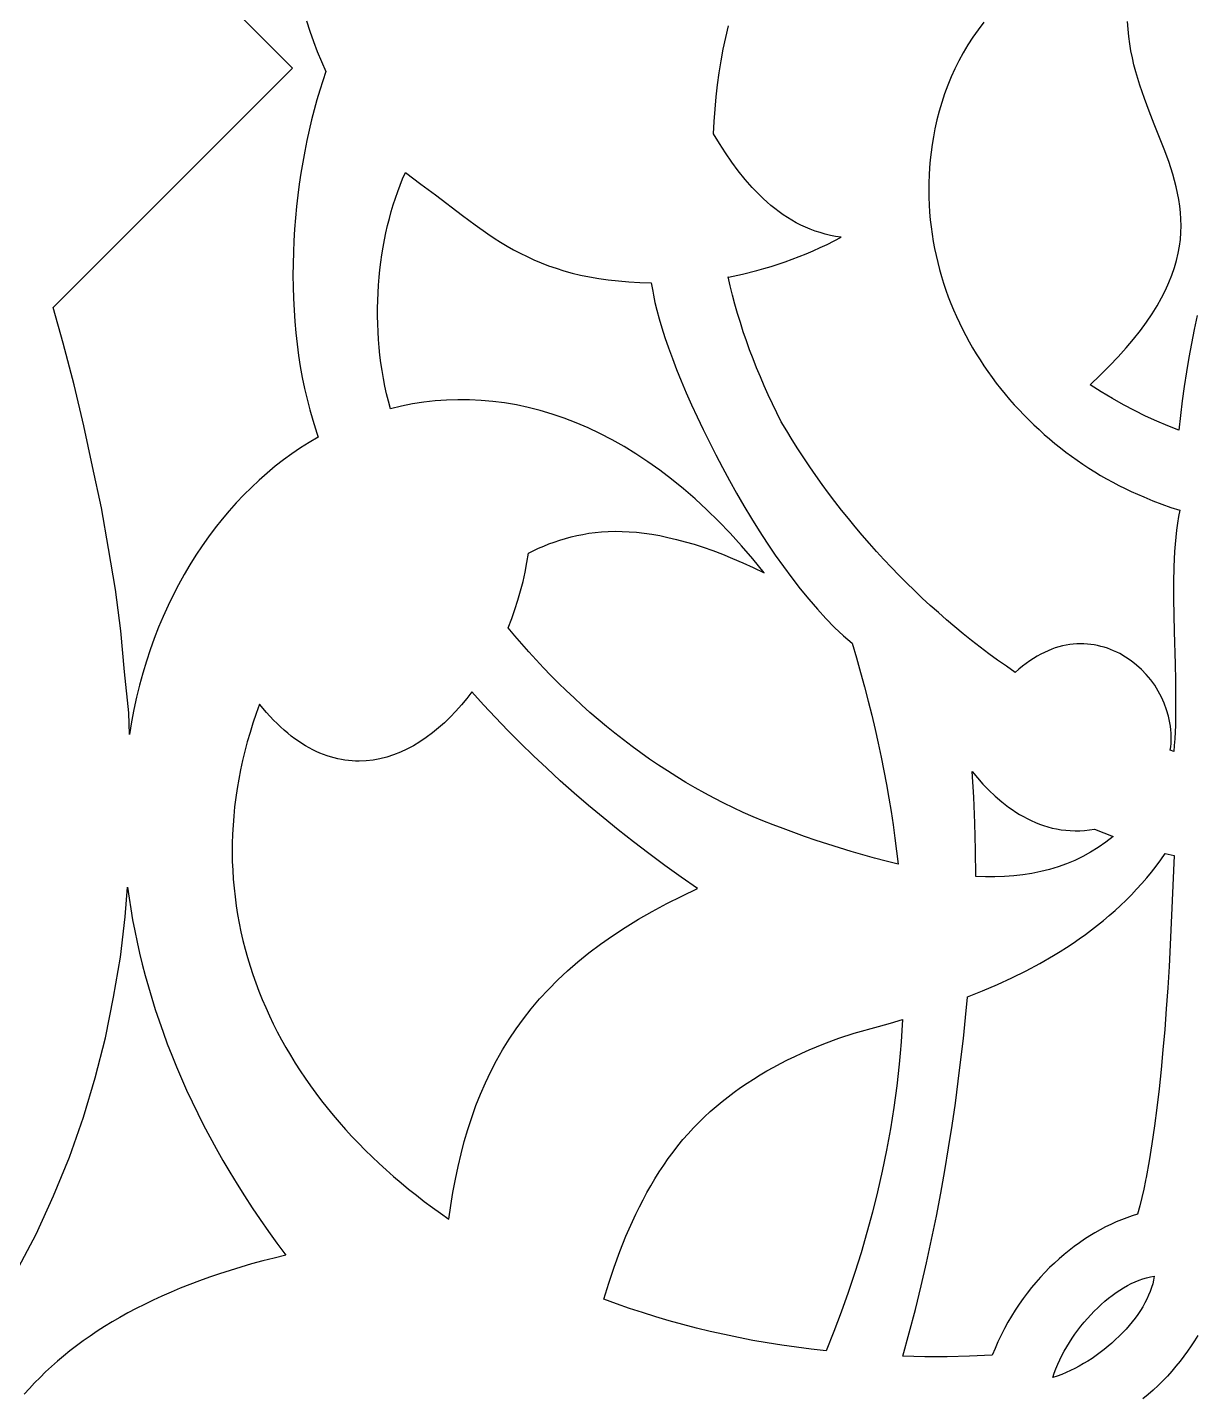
# Model space of a CAD drawing. Extents: x -61 to 56, y 12 to 129.
# Drawn here: x -38.8 to -20.66, y 49.77 to 71.05 of the extents above; entities that cross this region are included whole.
import ezdxf

# ---------------------------------------------------------------- set-up
doc = ezdxf.new("R2010")
doc.units = 0
doc.header["$MEASUREMENT"] = 0
doc.layers.add('LAYER_1', color=18, linetype='CONTINUOUS')

msp = doc.modelspace()

# ---------------------------------------------------------------- linework, layer by layer
at = {"layer": 'LAYER_1'}
for points in [[(-34.466, 71.158), (-34.413, 70.997), (-34.357, 70.837), (-34.296, 70.679), (-34.231, 70.523), (-34.162, 70.369), (-34.211, 70.226), (-34.258, 70.08), (-34.303, 69.929), (-34.345, 69.776), (-34.386, 69.619), (-34.424, 69.459), (-34.459, 69.296), (-34.492, 69.131), (-34.523, 68.963), (-34.551, 68.793), (-34.576, 68.621), (-34.599, 68.447), (-34.618, 68.272), (-34.635, 68.096), (-34.649, 67.919), (-34.66, 67.74), (-34.668, 67.562), (-34.672, 67.382), (-34.674, 67.203), (-34.672, 67.024), (-34.666, 66.845), (-34.658, 66.666), (-34.645, 66.488), (-34.63, 66.311), (-34.61, 66.135), (-34.587, 65.961), (-34.56, 65.788), (-34.529, 65.617), (-34.494, 65.447), (-34.455, 65.281), (-34.412, 65.116), (-34.365, 64.954), (-34.322, 64.821), (-34.302, 64.757), (-34.284, 64.694), (-34.421, 64.612), (-34.557, 64.526), (-34.69, 64.435), (-34.821, 64.34), (-34.95, 64.24), (-35.076, 64.135), (-35.199, 64.026), (-35.32, 63.913), (-35.438, 63.796), (-35.554, 63.674), (-35.666, 63.548), (-35.776, 63.418), (-35.882, 63.284), (-35.985, 63.147), (-36.086, 63.005), (-36.182, 62.859), (-36.276, 62.71), (-36.366, 62.558), (-36.452, 62.401), (-36.535, 62.241), (-36.614, 62.078), (-36.689, 61.911), (-36.761, 61.742), (-36.828, 61.568), (-36.891, 61.392), (-36.951, 61.213), (-37.006, 61.031), (-37.056, 60.845), (-37.102, 60.657), (-37.144, 60.466), (-37.181, 60.273), (-37.214, 60.076), (-37.225, 60.412), (-37.289, 61.052), (-37.346, 61.685), (-37.432, 62.328), (-37.536, 62.963), (-37.649, 63.598), (-37.786, 64.238), (-37.921, 64.867), (-38.074, 65.506), (-38.241, 66.15), (-38.4, 66.706), (-37.421, 67.686), (-34.803, 70.303), (-34.684, 70.422), (-38.401, 74.138)], [(-34.466, 71.158), (-34.413, 70.997), (-34.357, 70.837), (-34.296, 70.679), (-34.231, 70.523), (-34.162, 70.369), (-34.211, 70.226), (-34.258, 70.08), (-34.303, 69.929), (-34.345, 69.776), (-34.386, 69.619), (-34.424, 69.459), (-34.459, 69.296), (-34.492, 69.131), (-34.523, 68.963), (-34.551, 68.793), (-34.576, 68.621), (-34.599, 68.447), (-34.618, 68.272), (-34.635, 68.096), (-34.649, 67.919), (-34.66, 67.74), (-34.668, 67.562), (-34.672, 67.382), (-34.674, 67.203), (-34.672, 67.024), (-34.666, 66.845), (-34.658, 66.666), (-34.645, 66.488), (-34.63, 66.311), (-34.61, 66.135), (-34.587, 65.961), (-34.56, 65.788), (-34.529, 65.617), (-34.494, 65.447), (-34.455, 65.281), (-34.412, 65.116), (-34.365, 64.954), (-34.322, 64.821), (-34.302, 64.757), (-34.284, 64.694), (-34.421, 64.612), (-34.557, 64.526), (-34.69, 64.435), (-34.821, 64.34), (-34.95, 64.24), (-35.076, 64.135), (-35.199, 64.026), (-35.32, 63.913), (-35.438, 63.796), (-35.554, 63.674), (-35.666, 63.548), (-35.776, 63.418), (-35.882, 63.284), (-35.985, 63.147), (-36.086, 63.005), (-36.182, 62.859), (-36.276, 62.71), (-36.366, 62.558), (-36.452, 62.401), (-36.535, 62.241), (-36.614, 62.078), (-36.689, 61.911), (-36.761, 61.742), (-36.828, 61.568), (-36.891, 61.392), (-36.951, 61.213), (-37.006, 61.031), (-37.056, 60.845), (-37.102, 60.657), (-37.144, 60.466), (-37.181, 60.273), (-37.214, 60.076), (-37.225, 60.412), (-37.289, 61.052), (-37.346, 61.685), (-37.432, 62.328), (-37.536, 62.963), (-37.649, 63.598), (-37.786, 64.238), (-37.921, 64.867), (-38.074, 65.506), (-38.241, 66.15), (-38.4, 66.706), (-37.421, 67.686), (-34.803, 70.303), (-34.684, 70.422), (-38.401, 74.138)], [(-23.947, 71.133), (-24.034, 71.018), (-24.117, 70.901), (-24.194, 70.782), (-24.266, 70.661), (-24.334, 70.537), (-24.397, 70.412), (-24.455, 70.285), (-24.508, 70.155), (-24.557, 70.024), (-24.601, 69.89), (-24.641, 69.755), (-24.676, 69.617), (-24.706, 69.477), (-24.729, 69.357), (-24.748, 69.237), (-24.765, 69.117), (-24.778, 68.998), (-24.788, 68.88), (-24.795, 68.762), (-24.8, 68.645), (-24.801, 68.528), (-24.8, 68.413), (-24.795, 68.297), (-24.788, 68.183), (-24.778, 68.069), (-24.766, 67.956), (-24.75, 67.844), (-24.732, 67.732), (-24.712, 67.622), (-24.689, 67.512), (-24.663, 67.403), (-24.635, 67.295), (-24.605, 67.188), (-24.572, 67.082), (-24.537, 66.977), (-24.499, 66.873), (-24.46, 66.769), (-24.418, 66.667), (-24.373, 66.566), (-24.327, 66.467), (-24.278, 66.368), (-24.228, 66.27), (-24.175, 66.174), (-24.121, 66.078), (-24.064, 65.984), (-24.006, 65.892), (-23.945, 65.8), (-23.883, 65.71), (-23.819, 65.621), (-23.754, 65.533), (-23.686, 65.447), (-23.617, 65.362), (-23.546, 65.279), (-23.474, 65.197), (-23.4, 65.116), (-23.325, 65.037), (-23.248, 64.96), (-23.17, 64.884), (-23.09, 64.809), (-23.009, 64.736), (-22.927, 64.665), (-22.843, 64.596), (-22.758, 64.528), (-22.672, 64.461), (-22.585, 64.397), (-22.497, 64.334), (-22.407, 64.273), (-22.317, 64.213), (-22.225, 64.156), (-22.133, 64.1), (-22.04, 64.046), (-21.945, 63.994), (-21.85, 63.944), (-21.754, 63.896), (-21.658, 63.85), (-21.561, 63.806), (-21.463, 63.764), (-21.323, 63.705), (-21.183, 63.651), (-21.043, 63.602), (-20.904, 63.557), (-20.923, 63.459), (-20.94, 63.357), (-20.954, 63.251), (-20.966, 63.142), (-20.976, 63.031), (-20.984, 62.916), (-20.995, 62.679), (-21, 62.435), (-21, 62.185), (-20.997, 61.931), (-20.991, 61.675), (-20.978, 61.167), (-20.972, 60.918), (-20.968, 60.676), (-20.968, 60.442), (-20.972, 60.219), (-20.982, 60.008), (-20.989, 59.908), (-20.998, 59.812), (-21.051, 59.831), (-21.044, 59.884), (-21.04, 59.938), (-21.037, 59.992), (-21.037, 60.045), (-21.039, 60.098), (-21.043, 60.151), (-21.049, 60.204), (-21.057, 60.257), (-21.078, 60.36), (-21.108, 60.462), (-21.144, 60.561), (-21.188, 60.658), (-21.238, 60.751), (-21.294, 60.841), (-21.356, 60.927), (-21.424, 61.008), (-21.497, 61.084), (-21.575, 61.155), (-21.658, 61.22), (-21.745, 61.279), (-21.836, 61.332), (-21.883, 61.355), (-21.931, 61.377), (-21.979, 61.397), (-22.029, 61.415), (-22.079, 61.431), (-22.13, 61.445), (-22.181, 61.457), (-22.233, 61.467), (-22.286, 61.475), (-22.339, 61.48), (-22.393, 61.483), (-22.447, 61.484), (-22.502, 61.483), (-22.557, 61.479), (-22.613, 61.472), (-22.668, 61.463), (-22.724, 61.451), (-22.781, 61.437), (-22.837, 61.42), (-22.893, 61.4), (-22.95, 61.378), (-23.007, 61.352), (-23.064, 61.324), (-23.12, 61.293), (-23.177, 61.259), (-23.234, 61.221), (-23.29, 61.181), (-23.346, 61.137), (-23.402, 61.09), (-23.458, 61.04), (-23.596, 61.135), (-23.733, 61.232), (-23.869, 61.331), (-24.003, 61.432), (-24.136, 61.536), (-24.267, 61.641), (-24.397, 61.748), (-24.526, 61.857), (-24.653, 61.968), (-24.779, 62.081), (-24.903, 62.195), (-25.025, 62.312), (-25.146, 62.429), (-25.265, 62.549), (-25.382, 62.67), (-25.498, 62.793), (-25.612, 62.917), (-25.724, 63.043), (-25.835, 63.17), (-25.943, 63.298), (-26.05, 63.428), (-26.155, 63.559), (-26.258, 63.692), (-26.359, 63.825), (-26.458, 63.96), (-26.555, 64.096), (-26.649, 64.233), (-26.742, 64.371), (-26.833, 64.51), (-26.921, 64.65), (-27.008, 64.791), (-27.092, 64.933), (-27.162, 65.071), (-27.229, 65.209), (-27.294, 65.348), (-27.357, 65.488), (-27.417, 65.627), (-27.475, 65.767), (-27.53, 65.907), (-27.583, 66.048), (-27.634, 66.189), (-27.682, 66.33), (-27.727, 66.471), (-27.771, 66.613), (-27.811, 66.755), (-27.85, 66.897), (-27.885, 67.04), (-27.919, 67.183), (-27.914, 67.178), (-27.692, 67.225), (-27.471, 67.28), (-27.361, 67.311), (-27.251, 67.344), (-27.142, 67.379), (-27.032, 67.416), (-26.923, 67.455), (-26.814, 67.496), (-26.705, 67.54), (-26.597, 67.586), (-26.488, 67.635), (-26.38, 67.686), (-26.272, 67.739), (-26.164, 67.795), (-26.248, 67.809), (-26.33, 67.825), (-26.411, 67.845), (-26.489, 67.868), (-26.567, 67.893), (-26.642, 67.921), (-26.716, 67.952), (-26.788, 67.986), (-26.859, 68.022), (-26.928, 68.061), (-26.995, 68.102), (-27.062, 68.146), (-27.127, 68.192), (-27.19, 68.24), (-27.252, 68.29), (-27.313, 68.342), (-27.373, 68.396), (-27.431, 68.453), (-27.489, 68.511), (-27.545, 68.571), (-27.654, 68.695), (-27.759, 68.827), (-27.86, 68.964), (-27.958, 69.106), (-28.052, 69.252), (-28.144, 69.403), (-28.134, 69.595), (-28.12, 69.786), (-28.102, 69.975), (-28.08, 70.162), (-28.055, 70.349), (-28.025, 70.533), (-27.992, 70.717), (-27.955, 70.899), (-27.914, 71.079)], [(-23.947, 71.133), (-24.034, 71.018), (-24.117, 70.901), (-24.194, 70.782), (-24.266, 70.661), (-24.334, 70.537), (-24.397, 70.412), (-24.455, 70.285), (-24.508, 70.155), (-24.557, 70.024), (-24.601, 69.89), (-24.641, 69.755), (-24.676, 69.617), (-24.706, 69.477), (-24.729, 69.357), (-24.748, 69.237), (-24.765, 69.117), (-24.778, 68.998), (-24.788, 68.88), (-24.795, 68.762), (-24.8, 68.645), (-24.801, 68.528), (-24.8, 68.413), (-24.795, 68.297), (-24.788, 68.183), (-24.778, 68.069), (-24.766, 67.956), (-24.75, 67.844), (-24.732, 67.732), (-24.712, 67.622), (-24.689, 67.512), (-24.663, 67.403), (-24.635, 67.295), (-24.605, 67.188), (-24.572, 67.082), (-24.537, 66.977), (-24.499, 66.873), (-24.46, 66.769), (-24.418, 66.667), (-24.373, 66.566), (-24.327, 66.467), (-24.278, 66.368), (-24.228, 66.27), (-24.175, 66.174), (-24.121, 66.078), (-24.064, 65.984), (-24.006, 65.892), (-23.945, 65.8), (-23.883, 65.71), (-23.819, 65.621), (-23.754, 65.533), (-23.686, 65.447), (-23.617, 65.362), (-23.546, 65.279), (-23.474, 65.197), (-23.4, 65.116), (-23.325, 65.037), (-23.248, 64.96), (-23.17, 64.884), (-23.09, 64.809), (-23.009, 64.736), (-22.927, 64.665), (-22.843, 64.596), (-22.758, 64.528), (-22.672, 64.461), (-22.585, 64.397), (-22.497, 64.334), (-22.407, 64.273), (-22.317, 64.213), (-22.225, 64.156), (-22.133, 64.1), (-22.04, 64.046), (-21.945, 63.994), (-21.85, 63.944), (-21.754, 63.896), (-21.658, 63.85), (-21.561, 63.806), (-21.463, 63.764), (-21.323, 63.705), (-21.183, 63.651), (-21.043, 63.602), (-20.904, 63.557), (-20.923, 63.459), (-20.94, 63.357), (-20.954, 63.251), (-20.966, 63.142), (-20.976, 63.031), (-20.984, 62.916), (-20.995, 62.679), (-21, 62.435), (-21, 62.185), (-20.997, 61.931), (-20.991, 61.675), (-20.978, 61.167), (-20.972, 60.918), (-20.968, 60.676), (-20.968, 60.442), (-20.972, 60.219), (-20.982, 60.008), (-20.989, 59.908), (-20.998, 59.812), (-21.051, 59.831), (-21.044, 59.884), (-21.04, 59.938), (-21.037, 59.992), (-21.037, 60.045), (-21.039, 60.098), (-21.043, 60.151), (-21.049, 60.204), (-21.057, 60.257), (-21.078, 60.36), (-21.108, 60.462), (-21.144, 60.561), (-21.188, 60.658), (-21.238, 60.751), (-21.294, 60.841), (-21.356, 60.927), (-21.424, 61.008), (-21.497, 61.084), (-21.575, 61.155), (-21.658, 61.22), (-21.745, 61.279), (-21.836, 61.332), (-21.883, 61.355), (-21.931, 61.377), (-21.979, 61.397), (-22.029, 61.415), (-22.079, 61.431), (-22.13, 61.445), (-22.181, 61.457), (-22.233, 61.467), (-22.286, 61.475), (-22.339, 61.48), (-22.393, 61.483), (-22.447, 61.484), (-22.502, 61.483), (-22.557, 61.479), (-22.613, 61.472), (-22.668, 61.463), (-22.724, 61.451), (-22.781, 61.437), (-22.837, 61.42), (-22.893, 61.4), (-22.95, 61.378), (-23.007, 61.352), (-23.064, 61.324), (-23.12, 61.293), (-23.177, 61.259), (-23.234, 61.221), (-23.29, 61.181), (-23.346, 61.137), (-23.402, 61.09), (-23.458, 61.04), (-23.596, 61.135), (-23.733, 61.232), (-23.869, 61.331), (-24.003, 61.432), (-24.136, 61.536), (-24.267, 61.641), (-24.397, 61.748), (-24.526, 61.857), (-24.653, 61.968), (-24.779, 62.081), (-24.903, 62.195), (-25.025, 62.312), (-25.146, 62.429), (-25.265, 62.549), (-25.382, 62.67), (-25.498, 62.793), (-25.612, 62.917), (-25.724, 63.043), (-25.835, 63.17), (-25.943, 63.298), (-26.05, 63.428), (-26.155, 63.559), (-26.258, 63.692), (-26.359, 63.825), (-26.458, 63.96), (-26.555, 64.096), (-26.649, 64.233), (-26.742, 64.371), (-26.833, 64.51), (-26.921, 64.65), (-27.008, 64.791), (-27.092, 64.933), (-27.162, 65.071), (-27.229, 65.209), (-27.294, 65.348), (-27.357, 65.488), (-27.417, 65.627), (-27.475, 65.767), (-27.53, 65.907), (-27.583, 66.048), (-27.634, 66.189), (-27.682, 66.33), (-27.727, 66.471), (-27.771, 66.613), (-27.811, 66.755), (-27.85, 66.897), (-27.885, 67.04), (-27.919, 67.183), (-27.914, 67.178), (-27.692, 67.225), (-27.471, 67.28), (-27.361, 67.311), (-27.251, 67.344), (-27.142, 67.379), (-27.032, 67.416), (-26.923, 67.455), (-26.814, 67.496), (-26.705, 67.54), (-26.597, 67.586), (-26.488, 67.635), (-26.38, 67.686), (-26.272, 67.739), (-26.164, 67.795), (-26.248, 67.809), (-26.33, 67.825), (-26.411, 67.845), (-26.489, 67.868), (-26.567, 67.893), (-26.642, 67.921), (-26.716, 67.952), (-26.788, 67.986), (-26.859, 68.022), (-26.928, 68.061), (-26.995, 68.102), (-27.062, 68.146), (-27.127, 68.192), (-27.19, 68.24), (-27.252, 68.29), (-27.313, 68.342), (-27.373, 68.396), (-27.431, 68.453), (-27.489, 68.511), (-27.545, 68.571), (-27.654, 68.695), (-27.759, 68.827), (-27.86, 68.964), (-27.958, 69.106), (-28.052, 69.252), (-28.144, 69.403), (-28.134, 69.595), (-28.12, 69.786), (-28.102, 69.975), (-28.08, 70.162), (-28.055, 70.349), (-28.025, 70.533), (-27.992, 70.717), (-27.955, 70.899), (-27.914, 71.079)], [(-20.633, 66.583), (-20.679, 66.366), (-20.722, 66.148), (-20.762, 65.927), (-20.8, 65.705), (-20.834, 65.481), (-20.865, 65.255), (-20.894, 65.029), (-20.92, 64.801), (-21.091, 64.869), (-21.263, 64.942), (-21.435, 65.02), (-21.607, 65.105), (-21.779, 65.196), (-21.951, 65.293), (-22.123, 65.395), (-22.294, 65.505), (-22.138, 65.653), (-21.994, 65.798), (-21.859, 65.94), (-21.735, 66.079), (-21.621, 66.215), (-21.516, 66.349), (-21.421, 66.479), (-21.334, 66.607), (-21.257, 66.732), (-21.187, 66.855), (-21.126, 66.975), (-21.072, 67.094), (-21.026, 67.21), (-20.987, 67.324), (-20.955, 67.436), (-20.929, 67.547), (-20.909, 67.656), (-20.895, 67.763), (-20.887, 67.869), (-20.884, 67.974), (-20.886, 68.077), (-20.893, 68.179), (-20.904, 68.281), (-20.919, 68.381), (-20.937, 68.481), (-20.96, 68.579), (-20.985, 68.678), (-21.013, 68.776), (-21.043, 68.873), (-21.076, 68.97), (-21.146, 69.164), (-21.3, 69.554), (-21.378, 69.752), (-21.453, 69.952), (-21.524, 70.157), (-21.556, 70.26), (-21.587, 70.365), (-21.615, 70.472), (-21.64, 70.58), (-21.662, 70.689), (-21.681, 70.801), (-21.696, 70.914), (-21.707, 71.029), (-21.714, 71.146)], [(-20.633, 66.583), (-20.679, 66.366), (-20.722, 66.148), (-20.762, 65.927), (-20.8, 65.705), (-20.834, 65.481), (-20.865, 65.255), (-20.894, 65.029), (-20.92, 64.801), (-21.091, 64.869), (-21.263, 64.942), (-21.435, 65.02), (-21.607, 65.105), (-21.779, 65.196), (-21.951, 65.293), (-22.123, 65.395), (-22.294, 65.505), (-22.138, 65.653), (-21.994, 65.798), (-21.859, 65.94), (-21.735, 66.079), (-21.621, 66.215), (-21.516, 66.349), (-21.421, 66.479), (-21.334, 66.607), (-21.257, 66.732), (-21.187, 66.855), (-21.126, 66.975), (-21.072, 67.094), (-21.026, 67.21), (-20.987, 67.324), (-20.955, 67.436), (-20.929, 67.547), (-20.909, 67.656), (-20.895, 67.763), (-20.887, 67.869), (-20.884, 67.974), (-20.886, 68.077), (-20.893, 68.179), (-20.904, 68.281), (-20.919, 68.381), (-20.937, 68.481), (-20.96, 68.579), (-20.985, 68.678), (-21.013, 68.776), (-21.043, 68.873), (-21.076, 68.97), (-21.146, 69.164), (-21.3, 69.554), (-21.378, 69.752), (-21.453, 69.952), (-21.524, 70.157), (-21.556, 70.26), (-21.587, 70.365), (-21.615, 70.472), (-21.64, 70.58), (-21.662, 70.689), (-21.681, 70.801), (-21.696, 70.914), (-21.707, 71.029), (-21.714, 71.146)], [(-38.978, 51.725), (-38.663, 52.318), (-38.395, 52.913), (-38.145, 53.516), (-37.927, 54.136), (-37.748, 54.749), (-37.587, 55.37), (-37.459, 55.997), (-37.354, 56.62), (-37.28, 57.247), (-37.242, 57.705), (-37.219, 57.537), (-37.193, 57.368), (-37.164, 57.198), (-37.131, 57.027), (-37.095, 56.855), (-37.057, 56.683), (-37.015, 56.509), (-36.969, 56.335), (-36.92, 56.16), (-36.868, 55.984), (-36.813, 55.808), (-36.754, 55.631), (-36.692, 55.453), (-36.626, 55.275), (-36.556, 55.096), (-36.483, 54.916), (-36.406, 54.736), (-36.326, 54.556), (-36.241, 54.375), (-36.153, 54.194), (-36.062, 54.012), (-35.966, 53.83), (-35.866, 53.647), (-35.763, 53.464), (-35.655, 53.281), (-35.543, 53.098), (-35.428, 52.914), (-35.308, 52.73), (-35.184, 52.546), (-35.056, 52.362), (-34.923, 52.178), (-34.786, 51.993), (-34.967, 51.949), (-35.144, 51.904), (-35.317, 51.857), (-35.486, 51.808), (-35.651, 51.757), (-35.813, 51.705), (-35.971, 51.651), (-36.126, 51.595), (-36.277, 51.538), (-36.424, 51.48), (-36.568, 51.42), (-36.709, 51.358), (-36.846, 51.295), (-36.98, 51.23), (-37.11, 51.164), (-37.237, 51.097), (-37.361, 51.028), (-37.481, 50.957), (-37.599, 50.885), (-37.713, 50.812), (-37.824, 50.738), (-37.932, 50.662), (-38.036, 50.585), (-38.138, 50.506), (-38.237, 50.427), (-38.332, 50.346), (-38.425, 50.264), (-38.515, 50.18), (-38.602, 50.096), (-38.686, 50.01), (-38.767, 49.924), (-38.846, 49.836)], [(-38.978, 51.725), (-38.663, 52.318), (-38.395, 52.913), (-38.145, 53.516), (-37.927, 54.136), (-37.748, 54.749), (-37.587, 55.37), (-37.459, 55.997), (-37.354, 56.62), (-37.28, 57.247), (-37.242, 57.705), (-37.219, 57.537), (-37.193, 57.368), (-37.164, 57.198), (-37.131, 57.027), (-37.095, 56.855), (-37.057, 56.683), (-37.015, 56.509), (-36.969, 56.335), (-36.92, 56.16), (-36.868, 55.984), (-36.813, 55.808), (-36.754, 55.631), (-36.692, 55.453), (-36.626, 55.275), (-36.556, 55.096), (-36.483, 54.916), (-36.406, 54.736), (-36.326, 54.556), (-36.241, 54.375), (-36.153, 54.194), (-36.062, 54.012), (-35.966, 53.83), (-35.866, 53.647), (-35.763, 53.464), (-35.655, 53.281), (-35.543, 53.098), (-35.428, 52.914), (-35.308, 52.73), (-35.184, 52.546), (-35.056, 52.362), (-34.923, 52.178), (-34.786, 51.993), (-34.967, 51.949), (-35.144, 51.904), (-35.317, 51.857), (-35.486, 51.808), (-35.651, 51.757), (-35.813, 51.705), (-35.971, 51.651), (-36.126, 51.595), (-36.277, 51.538), (-36.424, 51.48), (-36.568, 51.42), (-36.709, 51.358), (-36.846, 51.295), (-36.98, 51.23), (-37.11, 51.164), (-37.237, 51.097), (-37.361, 51.028), (-37.481, 50.957), (-37.599, 50.885), (-37.713, 50.812), (-37.824, 50.738), (-37.932, 50.662), (-38.036, 50.585), (-38.138, 50.506), (-38.237, 50.427), (-38.332, 50.346), (-38.425, 50.264), (-38.515, 50.18), (-38.602, 50.096), (-38.686, 50.01), (-38.767, 49.924), (-38.846, 49.836)], [(-20.626, 50.748), (-20.675, 50.666), (-20.727, 50.585), (-20.782, 50.505), (-20.84, 50.426), (-20.9, 50.347), (-20.963, 50.269), (-21.029, 50.193), (-21.097, 50.117), (-21.168, 50.043), (-21.242, 49.97), (-21.318, 49.899), (-21.397, 49.829), (-21.478, 49.761)], [(-20.626, 50.748), (-20.675, 50.666), (-20.727, 50.585), (-20.782, 50.505), (-20.84, 50.426), (-20.9, 50.347), (-20.963, 50.269), (-21.029, 50.193), (-21.097, 50.117), (-21.168, 50.043), (-21.242, 49.97), (-21.318, 49.899), (-21.397, 49.829), (-21.478, 49.761)]]:
    msp.add_lwpolyline(points, dxfattribs=at)
for points in [[(-26.729, 58.494), (-27.064, 58.615), (-27.22, 58.674), (-27.376, 58.735), (-27.53, 58.8), (-27.683, 58.867), (-27.834, 58.938), (-27.984, 59.011), (-28.133, 59.088), (-28.281, 59.167), (-28.427, 59.249), (-28.572, 59.333), (-28.715, 59.42), (-28.857, 59.51), (-28.997, 59.602), (-29.136, 59.696), (-29.273, 59.793), (-29.409, 59.892), (-29.543, 59.994), (-29.675, 60.097), (-29.806, 60.203), (-29.934, 60.31), (-30.062, 60.42), (-30.187, 60.531), (-30.31, 60.644), (-30.432, 60.759), (-30.552, 60.876), (-30.67, 60.994), (-30.785, 61.114), (-30.899, 61.235), (-31.011, 61.358), (-31.121, 61.482), (-31.229, 61.608), (-31.335, 61.735), (-31.278, 61.876), (-31.227, 62.018), (-31.18, 62.162), (-31.139, 62.307), (-31.102, 62.453), (-31.07, 62.599), (-31.042, 62.746), (-31.018, 62.893), (-30.861, 62.967), (-30.781, 63.002), (-30.7, 63.035), (-30.616, 63.065), (-30.532, 63.094), (-30.445, 63.12), (-30.356, 63.144), (-30.266, 63.166), (-30.173, 63.184), (-30.078, 63.2), (-29.981, 63.213), (-29.881, 63.222), (-29.779, 63.228), (-29.673, 63.231), (-29.565, 63.23), (-29.455, 63.225), (-29.34, 63.216), (-29.223, 63.203), (-29.103, 63.185), (-28.979, 63.164), (-28.851, 63.137), (-28.72, 63.106), (-28.585, 63.07), (-28.447, 63.029), (-28.304, 62.983), (-28.157, 62.931), (-28.006, 62.874), (-27.851, 62.811), (-27.691, 62.743), (-27.526, 62.668), (-27.357, 62.587), (-27.532, 62.802), (-27.709, 63.008), (-27.887, 63.203), (-28.066, 63.389), (-28.247, 63.566), (-28.429, 63.734), (-28.611, 63.892), (-28.795, 64.041), (-28.979, 64.181), (-29.164, 64.312), (-29.349, 64.434), (-29.534, 64.548), (-29.72, 64.652), (-29.907, 64.749), (-30.093, 64.837), (-30.279, 64.916), (-30.465, 64.988), (-30.65, 65.051), (-30.836, 65.106), (-31.021, 65.153), (-31.205, 65.192), (-31.388, 65.224), (-31.571, 65.248), (-31.753, 65.264), (-31.933, 65.273), (-32.113, 65.274), (-32.291, 65.268), (-32.468, 65.255), (-32.643, 65.235), (-32.817, 65.208), (-32.989, 65.174), (-33.159, 65.134), (-33.191, 65.25), (-33.22, 65.367), (-33.246, 65.486), (-33.269, 65.605), (-33.29, 65.725), (-33.308, 65.845), (-33.323, 65.966), (-33.336, 66.087), (-33.346, 66.208), (-33.353, 66.33), (-33.358, 66.451), (-33.36, 66.573), (-33.36, 66.694), (-33.358, 66.814), (-33.353, 66.935), (-33.345, 67.054), (-33.335, 67.174), (-33.323, 67.292), (-33.309, 67.409), (-33.292, 67.525), (-33.274, 67.64), (-33.253, 67.754), (-33.23, 67.867), (-33.204, 67.978), (-33.177, 68.087), (-33.147, 68.195), (-33.116, 68.301), (-33.083, 68.405), (-33.047, 68.507), (-33.01, 68.607), (-32.971, 68.704), (-32.929, 68.799), (-32.688, 68.622), (-32.462, 68.452), (-32.044, 68.134), (-31.844, 67.987), (-31.648, 67.849), (-31.549, 67.784), (-31.45, 67.721), (-31.35, 67.66), (-31.249, 67.602), (-31.146, 67.547), (-31.04, 67.495), (-30.932, 67.445), (-30.821, 67.398), (-30.707, 67.354), (-30.589, 67.314), (-30.467, 67.276), (-30.34, 67.241), (-30.208, 67.21), (-30.07, 67.182), (-29.927, 67.157), (-29.778, 67.136), (-29.622, 67.119), (-29.459, 67.105), (-29.288, 67.094), (-29.11, 67.088), (-29.085, 66.96), (-29.076, 66.897), (-29.054, 66.785), (-29.025, 66.663), (-28.99, 66.531), (-28.948, 66.389), (-28.899, 66.239), (-28.844, 66.081), (-28.783, 65.916), (-28.717, 65.744), (-28.645, 65.566), (-28.567, 65.383), (-28.485, 65.196), (-28.398, 65.006), (-28.306, 64.812), (-28.209, 64.616), (-28.109, 64.418), (-28.005, 64.22), (-27.897, 64.021), (-27.786, 63.823), (-27.671, 63.626), (-27.553, 63.43), (-27.433, 63.238), (-27.31, 63.049), (-27.185, 62.863), (-27.058, 62.683), (-26.929, 62.508), (-26.798, 62.339), (-26.666, 62.177), (-26.532, 62.022), (-26.398, 61.876), (-26.263, 61.738), (-26.128, 61.61), (-26.06, 61.55), (-25.992, 61.492), (-25.925, 61.265), (-25.861, 61.04), (-25.8, 60.817), (-25.742, 60.595), (-25.687, 60.375), (-25.635, 60.156), (-25.586, 59.94), (-25.541, 59.725), (-25.498, 59.512), (-25.458, 59.3), (-25.421, 59.09), (-25.387, 58.881), (-25.356, 58.674), (-25.328, 58.469), (-25.302, 58.265), (-25.279, 58.063), (-25.461, 58.109), (-25.643, 58.158), (-25.825, 58.208), (-26.006, 58.261), (-26.188, 58.316), (-26.369, 58.373), (-26.549, 58.433)], [(-26.729, 58.494), (-27.064, 58.615), (-27.22, 58.674), (-27.376, 58.735), (-27.53, 58.8), (-27.683, 58.867), (-27.834, 58.938), (-27.984, 59.011), (-28.133, 59.088), (-28.281, 59.167), (-28.427, 59.249), (-28.572, 59.333), (-28.715, 59.42), (-28.857, 59.51), (-28.997, 59.602), (-29.136, 59.696), (-29.273, 59.793), (-29.409, 59.892), (-29.543, 59.994), (-29.675, 60.097), (-29.806, 60.203), (-29.934, 60.31), (-30.062, 60.42), (-30.187, 60.531), (-30.31, 60.644), (-30.432, 60.759), (-30.552, 60.876), (-30.67, 60.994), (-30.785, 61.114), (-30.899, 61.235), (-31.011, 61.358), (-31.121, 61.482), (-31.229, 61.608), (-31.335, 61.735), (-31.278, 61.876), (-31.227, 62.018), (-31.18, 62.162), (-31.139, 62.307), (-31.102, 62.453), (-31.07, 62.599), (-31.042, 62.746), (-31.018, 62.893), (-30.861, 62.967), (-30.781, 63.002), (-30.7, 63.035), (-30.616, 63.065), (-30.532, 63.094), (-30.445, 63.12), (-30.356, 63.144), (-30.266, 63.166), (-30.173, 63.184), (-30.078, 63.2), (-29.981, 63.213), (-29.881, 63.222), (-29.779, 63.228), (-29.673, 63.231), (-29.565, 63.23), (-29.455, 63.225), (-29.34, 63.216), (-29.223, 63.203), (-29.103, 63.185), (-28.979, 63.164), (-28.851, 63.137), (-28.72, 63.106), (-28.585, 63.07), (-28.447, 63.029), (-28.304, 62.983), (-28.157, 62.931), (-28.006, 62.874), (-27.851, 62.811), (-27.691, 62.743), (-27.526, 62.668), (-27.357, 62.587), (-27.532, 62.802), (-27.709, 63.008), (-27.887, 63.203), (-28.066, 63.389), (-28.247, 63.566), (-28.429, 63.734), (-28.611, 63.892), (-28.795, 64.041), (-28.979, 64.181), (-29.164, 64.312), (-29.349, 64.434), (-29.534, 64.548), (-29.72, 64.652), (-29.907, 64.749), (-30.093, 64.837), (-30.279, 64.916), (-30.465, 64.988), (-30.65, 65.051), (-30.836, 65.106), (-31.021, 65.153), (-31.205, 65.192), (-31.388, 65.224), (-31.571, 65.248), (-31.753, 65.264), (-31.933, 65.273), (-32.113, 65.274), (-32.291, 65.268), (-32.468, 65.255), (-32.643, 65.235), (-32.817, 65.208), (-32.989, 65.174), (-33.159, 65.134), (-33.191, 65.25), (-33.22, 65.367), (-33.246, 65.486), (-33.269, 65.605), (-33.29, 65.725), (-33.308, 65.845), (-33.323, 65.966), (-33.336, 66.087), (-33.346, 66.208), (-33.353, 66.33), (-33.358, 66.451), (-33.36, 66.573), (-33.36, 66.694), (-33.358, 66.814), (-33.353, 66.935), (-33.345, 67.054), (-33.335, 67.174), (-33.323, 67.292), (-33.309, 67.409), (-33.292, 67.525), (-33.274, 67.64), (-33.253, 67.754), (-33.23, 67.867), (-33.204, 67.978), (-33.177, 68.087), (-33.147, 68.195), (-33.116, 68.301), (-33.083, 68.405), (-33.047, 68.507), (-33.01, 68.607), (-32.971, 68.704), (-32.929, 68.799), (-32.688, 68.622), (-32.462, 68.452), (-32.044, 68.134), (-31.844, 67.987), (-31.648, 67.849), (-31.549, 67.784), (-31.45, 67.721), (-31.35, 67.66), (-31.249, 67.602), (-31.146, 67.547), (-31.04, 67.495), (-30.932, 67.445), (-30.821, 67.398), (-30.707, 67.354), (-30.589, 67.314), (-30.467, 67.276), (-30.34, 67.241), (-30.208, 67.21), (-30.07, 67.182), (-29.927, 67.157), (-29.778, 67.136), (-29.622, 67.119), (-29.459, 67.105), (-29.288, 67.094), (-29.11, 67.088), (-29.085, 66.96), (-29.076, 66.897), (-29.054, 66.785), (-29.025, 66.663), (-28.99, 66.531), (-28.948, 66.389), (-28.899, 66.239), (-28.844, 66.081), (-28.783, 65.916), (-28.717, 65.744), (-28.645, 65.566), (-28.567, 65.383), (-28.485, 65.196), (-28.398, 65.006), (-28.306, 64.812), (-28.209, 64.616), (-28.109, 64.418), (-28.005, 64.22), (-27.897, 64.021), (-27.786, 63.823), (-27.671, 63.626), (-27.553, 63.43), (-27.433, 63.238), (-27.31, 63.049), (-27.185, 62.863), (-27.058, 62.683), (-26.929, 62.508), (-26.798, 62.339), (-26.666, 62.177), (-26.532, 62.022), (-26.398, 61.876), (-26.263, 61.738), (-26.128, 61.61), (-26.06, 61.55), (-25.992, 61.492), (-25.925, 61.265), (-25.861, 61.04), (-25.8, 60.817), (-25.742, 60.595), (-25.687, 60.375), (-25.635, 60.156), (-25.586, 59.94), (-25.541, 59.725), (-25.498, 59.512), (-25.458, 59.3), (-25.421, 59.09), (-25.387, 58.881), (-25.356, 58.674), (-25.328, 58.469), (-25.302, 58.265), (-25.279, 58.063), (-25.461, 58.109), (-25.643, 58.158), (-25.825, 58.208), (-26.006, 58.261), (-26.188, 58.316), (-26.369, 58.373), (-26.549, 58.433)], [(-35.193, 60.547), (-35.246, 60.401), (-35.295, 60.255), (-35.341, 60.109), (-35.383, 59.963), (-35.422, 59.818), (-35.457, 59.673), (-35.489, 59.528), (-35.517, 59.384), (-35.541, 59.24), (-35.562, 59.097), (-35.58, 58.954), (-35.594, 58.811), (-35.605, 58.669), (-35.613, 58.528), (-35.617, 58.387), (-35.618, 58.247), (-35.616, 58.107), (-35.61, 57.968), (-35.601, 57.829), (-35.589, 57.691), (-35.574, 57.554), (-35.556, 57.417), (-35.534, 57.281), (-35.51, 57.146), (-35.482, 57.011), (-35.451, 56.878), (-35.417, 56.745), (-35.381, 56.613), (-35.341, 56.481), (-35.298, 56.351), (-35.252, 56.221), (-35.204, 56.092), (-35.152, 55.964), (-35.098, 55.837), (-35.041, 55.711), (-34.981, 55.586), (-34.918, 55.462), (-34.852, 55.339), (-34.784, 55.217), (-34.713, 55.096), (-34.639, 54.976), (-34.563, 54.857), (-34.484, 54.739), (-34.402, 54.622), (-34.318, 54.507), (-34.231, 54.392), (-34.141, 54.279), (-34.049, 54.167), (-33.955, 54.056), (-33.858, 53.947), (-33.759, 53.838), (-33.657, 53.731), (-33.553, 53.626), (-33.446, 53.521), (-33.337, 53.418), (-33.226, 53.317), (-33.112, 53.216), (-32.996, 53.117), (-32.878, 53.02), (-32.758, 52.924), (-32.635, 52.829), (-32.51, 52.736), (-32.383, 52.645), (-32.254, 52.555), (-32.224, 52.763), (-32.19, 52.969), (-32.153, 53.171), (-32.111, 53.37), (-32.065, 53.565), (-32.014, 53.757), (-31.959, 53.946), (-31.899, 54.132), (-31.833, 54.315), (-31.762, 54.494), (-31.686, 54.671), (-31.603, 54.844), (-31.515, 55.014), (-31.42, 55.181), (-31.319, 55.345), (-31.211, 55.506), (-31.096, 55.664), (-30.974, 55.819), (-30.844, 55.971), (-30.707, 56.12), (-30.563, 56.266), (-30.41, 56.409), (-30.249, 56.549), (-30.079, 56.687), (-29.901, 56.821), (-29.713, 56.953), (-29.517, 57.082), (-29.311, 57.208), (-29.096, 57.331), (-28.871, 57.452), (-28.636, 57.569), (-28.391, 57.685), (-28.648, 57.864), (-28.899, 58.045), (-29.146, 58.228), (-29.388, 58.412), (-29.625, 58.598), (-29.857, 58.786), (-30.084, 58.975), (-30.306, 59.166), (-30.523, 59.358), (-30.734, 59.552), (-30.941, 59.747), (-31.142, 59.943), (-31.338, 60.14), (-31.529, 60.339), (-31.715, 60.539), (-31.895, 60.739), (-31.975, 60.635), (-32.058, 60.535), (-32.144, 60.438), (-32.232, 60.347), (-32.322, 60.26), (-32.415, 60.178), (-32.509, 60.101), (-32.605, 60.029), (-32.703, 59.963), (-32.803, 59.903), (-32.904, 59.85), (-33.007, 59.802), (-33.111, 59.761), (-33.216, 59.727), (-33.323, 59.7), (-33.43, 59.68), (-33.539, 59.668), (-33.648, 59.663), (-33.702, 59.664), (-33.757, 59.667), (-33.812, 59.672), (-33.868, 59.679), (-33.923, 59.688), (-33.978, 59.699), (-34.034, 59.712), (-34.089, 59.728), (-34.145, 59.746), (-34.201, 59.766), (-34.256, 59.788), (-34.312, 59.813), (-34.368, 59.84), (-34.423, 59.869), (-34.479, 59.901), (-34.535, 59.935), (-34.59, 59.972), (-34.646, 60.011), (-34.701, 60.053), (-34.756, 60.097), (-34.811, 60.144), (-34.866, 60.194), (-34.921, 60.246), (-34.976, 60.301), (-35.085, 60.418)], [(-35.193, 60.547), (-35.246, 60.401), (-35.295, 60.255), (-35.341, 60.109), (-35.383, 59.963), (-35.422, 59.818), (-35.457, 59.673), (-35.489, 59.528), (-35.517, 59.384), (-35.541, 59.24), (-35.562, 59.097), (-35.58, 58.954), (-35.594, 58.811), (-35.605, 58.669), (-35.613, 58.528), (-35.617, 58.387), (-35.618, 58.247), (-35.616, 58.107), (-35.61, 57.968), (-35.601, 57.829), (-35.589, 57.691), (-35.574, 57.554), (-35.556, 57.417), (-35.534, 57.281), (-35.51, 57.146), (-35.482, 57.011), (-35.451, 56.878), (-35.417, 56.745), (-35.381, 56.613), (-35.341, 56.481), (-35.298, 56.351), (-35.252, 56.221), (-35.204, 56.092), (-35.152, 55.964), (-35.098, 55.837), (-35.041, 55.711), (-34.981, 55.586), (-34.918, 55.462), (-34.852, 55.339), (-34.784, 55.217), (-34.713, 55.096), (-34.639, 54.976), (-34.563, 54.857), (-34.484, 54.739), (-34.402, 54.622), (-34.318, 54.507), (-34.231, 54.392), (-34.141, 54.279), (-34.049, 54.167), (-33.955, 54.056), (-33.858, 53.947), (-33.759, 53.838), (-33.657, 53.731), (-33.553, 53.626), (-33.446, 53.521), (-33.337, 53.418), (-33.226, 53.317), (-33.112, 53.216), (-32.996, 53.117), (-32.878, 53.02), (-32.758, 52.924), (-32.635, 52.829), (-32.51, 52.736), (-32.383, 52.645), (-32.254, 52.555), (-32.224, 52.763), (-32.19, 52.969), (-32.153, 53.171), (-32.111, 53.37), (-32.065, 53.565), (-32.014, 53.757), (-31.959, 53.946), (-31.899, 54.132), (-31.833, 54.315), (-31.762, 54.494), (-31.686, 54.671), (-31.603, 54.844), (-31.515, 55.014), (-31.42, 55.181), (-31.319, 55.345), (-31.211, 55.506), (-31.096, 55.664), (-30.974, 55.819), (-30.844, 55.971), (-30.707, 56.12), (-30.563, 56.266), (-30.41, 56.409), (-30.249, 56.549), (-30.079, 56.687), (-29.901, 56.821), (-29.713, 56.953), (-29.517, 57.082), (-29.311, 57.208), (-29.096, 57.331), (-28.871, 57.452), (-28.636, 57.569), (-28.391, 57.685), (-28.648, 57.864), (-28.899, 58.045), (-29.146, 58.228), (-29.388, 58.412), (-29.625, 58.598), (-29.857, 58.786), (-30.084, 58.975), (-30.306, 59.166), (-30.523, 59.358), (-30.734, 59.552), (-30.941, 59.747), (-31.142, 59.943), (-31.338, 60.14), (-31.529, 60.339), (-31.715, 60.539), (-31.895, 60.739), (-31.975, 60.635), (-32.058, 60.535), (-32.144, 60.438), (-32.232, 60.347), (-32.322, 60.26), (-32.415, 60.178), (-32.509, 60.101), (-32.605, 60.029), (-32.703, 59.963), (-32.803, 59.903), (-32.904, 59.85), (-33.007, 59.802), (-33.111, 59.761), (-33.216, 59.727), (-33.323, 59.7), (-33.43, 59.68), (-33.539, 59.668), (-33.648, 59.663), (-33.702, 59.664), (-33.757, 59.667), (-33.812, 59.672), (-33.868, 59.679), (-33.923, 59.688), (-33.978, 59.699), (-34.034, 59.712), (-34.089, 59.728), (-34.145, 59.746), (-34.201, 59.766), (-34.256, 59.788), (-34.312, 59.813), (-34.368, 59.84), (-34.423, 59.869), (-34.479, 59.901), (-34.535, 59.935), (-34.59, 59.972), (-34.646, 60.011), (-34.701, 60.053), (-34.756, 60.097), (-34.811, 60.144), (-34.866, 60.194), (-34.921, 60.246), (-34.976, 60.301), (-35.085, 60.418)], [(-21.938, 58.495), (-22.052, 58.405), (-22.169, 58.323), (-22.288, 58.249), (-22.411, 58.182), (-22.536, 58.121), (-22.664, 58.068), (-22.794, 58.022), (-22.927, 57.981), (-23.063, 57.948), (-23.2, 57.92), (-23.34, 57.898), (-23.483, 57.882), (-23.627, 57.872), (-23.774, 57.867), (-23.923, 57.867), (-24.073, 57.872), (-24.077, 58.288), (-24.087, 58.698), (-24.104, 59.103), (-24.128, 59.502), (-24.128, 59.502), (-24.047, 59.404), (-23.961, 59.308), (-23.869, 59.213), (-23.772, 59.121), (-23.669, 59.033), (-23.562, 58.95), (-23.506, 58.911), (-23.449, 58.873), (-23.391, 58.837), (-23.332, 58.803), (-23.272, 58.77), (-23.21, 58.74), (-23.147, 58.712), (-23.083, 58.687), (-23.018, 58.664), (-22.952, 58.643), (-22.885, 58.625), (-22.816, 58.61), (-22.747, 58.598), (-22.676, 58.59), (-22.604, 58.584), (-22.531, 58.582), (-22.458, 58.583), (-22.383, 58.587), (-22.307, 58.596), (-22.23, 58.608), (-22.085, 58.551)], [(-21.938, 58.495), (-22.052, 58.405), (-22.169, 58.323), (-22.288, 58.249), (-22.411, 58.182), (-22.536, 58.121), (-22.664, 58.068), (-22.794, 58.022), (-22.927, 57.981), (-23.063, 57.948), (-23.2, 57.92), (-23.34, 57.898), (-23.483, 57.882), (-23.627, 57.872), (-23.774, 57.867), (-23.923, 57.867), (-24.073, 57.872), (-24.077, 58.288), (-24.087, 58.698), (-24.104, 59.103), (-24.128, 59.502), (-24.128, 59.502), (-24.047, 59.404), (-23.961, 59.308), (-23.869, 59.213), (-23.772, 59.121), (-23.669, 59.033), (-23.562, 58.95), (-23.506, 58.911), (-23.449, 58.873), (-23.391, 58.837), (-23.332, 58.803), (-23.272, 58.77), (-23.21, 58.74), (-23.147, 58.712), (-23.083, 58.687), (-23.018, 58.664), (-22.952, 58.643), (-22.885, 58.625), (-22.816, 58.61), (-22.747, 58.598), (-22.676, 58.59), (-22.604, 58.584), (-22.531, 58.582), (-22.458, 58.583), (-22.383, 58.587), (-22.307, 58.596), (-22.23, 58.608), (-22.085, 58.551)], [(-24.199, 56.002), (-23.965, 56.096), (-23.735, 56.195), (-23.51, 56.3), (-23.29, 56.409), (-23.075, 56.524), (-22.866, 56.645), (-22.763, 56.707), (-22.662, 56.772), (-22.562, 56.837), (-22.464, 56.905), (-22.368, 56.974), (-22.273, 57.044), (-22.18, 57.117), (-22.088, 57.191), (-21.998, 57.267), (-21.91, 57.344), (-21.823, 57.424), (-21.738, 57.505), (-21.655, 57.589), (-21.574, 57.674), (-21.495, 57.761), (-21.418, 57.851), (-21.343, 57.942), (-21.269, 58.035), (-21.198, 58.131), (-21.129, 58.229), (-20.993, 58.197), (-21.02, 57.499), (-21.053, 56.813), (-21.071, 56.477), (-21.092, 56.145), (-21.114, 55.818), (-21.138, 55.498), (-21.165, 55.183), (-21.194, 54.876), (-21.225, 54.575), (-21.259, 54.283), (-21.296, 53.999), (-21.336, 53.723), (-21.379, 53.457), (-21.425, 53.201), (-21.434, 53.156), (-21.434, 53.153), (-21.462, 53.02), (-21.493, 52.889), (-21.526, 52.758), (-21.563, 52.628), (-21.645, 52.603), (-21.727, 52.575), (-21.809, 52.544), (-21.892, 52.509), (-21.974, 52.472), (-22.057, 52.431), (-22.139, 52.388), (-22.221, 52.342), (-22.302, 52.293), (-22.383, 52.241), (-22.463, 52.186), (-22.542, 52.129), (-22.621, 52.068), (-22.699, 52.005), (-22.775, 51.939), (-22.851, 51.871), (-22.925, 51.8), (-22.998, 51.726), (-23.069, 51.65), (-23.139, 51.571), (-23.207, 51.49), (-23.273, 51.406), (-23.338, 51.32), (-23.4, 51.231), (-23.46, 51.14), (-23.519, 51.047), (-23.575, 50.951), (-23.628, 50.853), (-23.679, 50.753), (-23.727, 50.65), (-23.773, 50.546), (-23.816, 50.439), (-24.167, 50.424), (-24.515, 50.417), (-24.861, 50.417), (-25.204, 50.424), (-25.104, 50.788), (-25.009, 51.151), (-24.919, 51.515), (-24.836, 51.877), (-24.757, 52.238), (-24.684, 52.597), (-24.616, 52.955), (-24.552, 53.309), (-24.494, 53.661), (-24.439, 54.009), (-24.389, 54.354), (-24.344, 54.694), (-24.302, 55.029), (-24.264, 55.359), (-24.23, 55.683), (-24.2, 56.001)], [(-24.199, 56.002), (-23.965, 56.096), (-23.735, 56.195), (-23.51, 56.3), (-23.29, 56.409), (-23.075, 56.524), (-22.866, 56.645), (-22.763, 56.707), (-22.662, 56.772), (-22.562, 56.837), (-22.464, 56.905), (-22.368, 56.974), (-22.273, 57.044), (-22.18, 57.117), (-22.088, 57.191), (-21.998, 57.267), (-21.91, 57.344), (-21.823, 57.424), (-21.738, 57.505), (-21.655, 57.589), (-21.574, 57.674), (-21.495, 57.761), (-21.418, 57.851), (-21.343, 57.942), (-21.269, 58.035), (-21.198, 58.131), (-21.129, 58.229), (-20.993, 58.197), (-21.02, 57.499), (-21.053, 56.813), (-21.071, 56.477), (-21.092, 56.145), (-21.114, 55.818), (-21.138, 55.498), (-21.165, 55.183), (-21.194, 54.876), (-21.225, 54.575), (-21.259, 54.283), (-21.296, 53.999), (-21.336, 53.723), (-21.379, 53.457), (-21.425, 53.201), (-21.434, 53.156), (-21.434, 53.153), (-21.462, 53.02), (-21.493, 52.889), (-21.526, 52.758), (-21.563, 52.628), (-21.645, 52.603), (-21.727, 52.575), (-21.809, 52.544), (-21.892, 52.509), (-21.974, 52.472), (-22.057, 52.431), (-22.139, 52.388), (-22.221, 52.342), (-22.302, 52.293), (-22.383, 52.241), (-22.463, 52.186), (-22.542, 52.129), (-22.621, 52.068), (-22.699, 52.005), (-22.775, 51.939), (-22.851, 51.871), (-22.925, 51.8), (-22.998, 51.726), (-23.069, 51.65), (-23.139, 51.571), (-23.207, 51.49), (-23.273, 51.406), (-23.338, 51.32), (-23.4, 51.231), (-23.46, 51.14), (-23.519, 51.047), (-23.575, 50.951), (-23.628, 50.853), (-23.679, 50.753), (-23.727, 50.65), (-23.773, 50.546), (-23.816, 50.439), (-24.167, 50.424), (-24.515, 50.417), (-24.861, 50.417), (-25.204, 50.424), (-25.104, 50.788), (-25.009, 51.151), (-24.919, 51.515), (-24.836, 51.877), (-24.757, 52.238), (-24.684, 52.597), (-24.616, 52.955), (-24.552, 53.309), (-24.494, 53.661), (-24.439, 54.009), (-24.389, 54.354), (-24.344, 54.694), (-24.302, 55.029), (-24.264, 55.359), (-24.23, 55.683), (-24.2, 56.001)], [(-25.962, 55.441), (-25.584, 55.543), (-25.398, 55.597), (-25.212, 55.652), (-25.209, 55.653), (-25.219, 55.479), (-25.231, 55.305), (-25.245, 55.132), (-25.261, 54.961), (-25.299, 54.621), (-25.345, 54.285), (-25.398, 53.953), (-25.457, 53.624), (-25.524, 53.3), (-25.597, 52.978), (-25.676, 52.66), (-25.762, 52.344), (-25.854, 52.032), (-25.951, 51.722), (-26.054, 51.415), (-26.162, 51.11), (-26.275, 50.807), (-26.393, 50.507), (-26.626, 50.533), (-26.856, 50.563), (-27.084, 50.595), (-27.311, 50.632), (-27.535, 50.671), (-27.757, 50.714), (-27.976, 50.76), (-28.194, 50.809), (-28.409, 50.861), (-28.622, 50.917), (-28.833, 50.975), (-29.041, 51.036), (-29.247, 51.101), (-29.45, 51.168), (-29.651, 51.238), (-29.849, 51.311), (-29.772, 51.561), (-29.689, 51.808), (-29.6, 52.05), (-29.505, 52.287), (-29.455, 52.403), (-29.403, 52.518), (-29.349, 52.632), (-29.294, 52.744), (-29.237, 52.855), (-29.178, 52.964), (-29.117, 53.071), (-29.054, 53.177), (-28.987, 53.286), (-28.918, 53.392), (-28.846, 53.495), (-28.773, 53.595), (-28.696, 53.692), (-28.618, 53.787), (-28.537, 53.879), (-28.455, 53.969), (-28.37, 54.055), (-28.283, 54.14), (-28.194, 54.222), (-28.104, 54.301), (-28.011, 54.378), (-27.917, 54.452), (-27.821, 54.525), (-27.723, 54.595), (-27.623, 54.662), (-27.522, 54.728), (-27.419, 54.791), (-27.315, 54.853), (-27.209, 54.912), (-27.102, 54.969), (-26.994, 55.025), (-26.884, 55.078), (-26.772, 55.129), (-26.66, 55.179), (-26.546, 55.227), (-26.432, 55.273), (-26.199, 55.36)], [(-25.962, 55.441), (-25.584, 55.543), (-25.398, 55.597), (-25.212, 55.652), (-25.209, 55.653), (-25.219, 55.479), (-25.231, 55.305), (-25.245, 55.132), (-25.261, 54.961), (-25.299, 54.621), (-25.345, 54.285), (-25.398, 53.953), (-25.457, 53.624), (-25.524, 53.3), (-25.597, 52.978), (-25.676, 52.66), (-25.762, 52.344), (-25.854, 52.032), (-25.951, 51.722), (-26.054, 51.415), (-26.162, 51.11), (-26.275, 50.807), (-26.393, 50.507), (-26.626, 50.533), (-26.856, 50.563), (-27.084, 50.595), (-27.311, 50.632), (-27.535, 50.671), (-27.757, 50.714), (-27.976, 50.76), (-28.194, 50.809), (-28.409, 50.861), (-28.622, 50.917), (-28.833, 50.975), (-29.041, 51.036), (-29.247, 51.101), (-29.45, 51.168), (-29.651, 51.238), (-29.849, 51.311), (-29.772, 51.561), (-29.689, 51.808), (-29.6, 52.05), (-29.505, 52.287), (-29.455, 52.403), (-29.403, 52.518), (-29.349, 52.632), (-29.294, 52.744), (-29.237, 52.855), (-29.178, 52.964), (-29.117, 53.071), (-29.054, 53.177), (-28.987, 53.286), (-28.918, 53.392), (-28.846, 53.495), (-28.773, 53.595), (-28.696, 53.692), (-28.618, 53.787), (-28.537, 53.879), (-28.455, 53.969), (-28.37, 54.055), (-28.283, 54.14), (-28.194, 54.222), (-28.104, 54.301), (-28.011, 54.378), (-27.917, 54.452), (-27.821, 54.525), (-27.723, 54.595), (-27.623, 54.662), (-27.522, 54.728), (-27.419, 54.791), (-27.315, 54.853), (-27.209, 54.912), (-27.102, 54.969), (-26.994, 55.025), (-26.884, 55.078), (-26.772, 55.129), (-26.66, 55.179), (-26.546, 55.227), (-26.432, 55.273), (-26.199, 55.36)], [(-22.876, 50.092), (-22.876, 50.092), (-22.853, 50.161), (-22.827, 50.231), (-22.798, 50.3), (-22.767, 50.368), (-22.733, 50.436), (-22.697, 50.504), (-22.659, 50.571), (-22.618, 50.637), (-22.576, 50.703), (-22.532, 50.767), (-22.486, 50.83), (-22.438, 50.892), (-22.389, 50.952), (-22.338, 51.011), (-22.286, 51.069), (-22.233, 51.124), (-22.179, 51.178), (-22.123, 51.229), (-22.067, 51.278), (-22.01, 51.325), (-21.952, 51.37), (-21.894, 51.412), (-21.835, 51.452), (-21.776, 51.488), (-21.716, 51.522), (-21.657, 51.553), (-21.597, 51.58), (-21.537, 51.605), (-21.478, 51.625), (-21.419, 51.643), (-21.36, 51.656), (-21.302, 51.666), (-21.302, 51.666), (-21.302, 51.666), (-21.312, 51.608), (-21.325, 51.549), (-21.343, 51.49), (-21.364, 51.431), (-21.388, 51.371), (-21.415, 51.311), (-21.446, 51.252), (-21.48, 51.192), (-21.516, 51.133), (-21.556, 51.074), (-21.598, 51.016), (-21.643, 50.958), (-21.69, 50.901), (-21.739, 50.845), (-21.791, 50.789), (-21.844, 50.735), (-21.9, 50.682), (-21.957, 50.63), (-22.016, 50.579), (-22.076, 50.53), (-22.138, 50.482), (-22.201, 50.436), (-22.265, 50.392), (-22.331, 50.35), (-22.397, 50.31), (-22.464, 50.271), (-22.532, 50.235), (-22.6, 50.202), (-22.669, 50.17), (-22.738, 50.142), (-22.807, 50.116), (-22.876, 50.092)], [(-22.876, 50.092), (-22.876, 50.092), (-22.853, 50.161), (-22.827, 50.231), (-22.798, 50.3), (-22.767, 50.368), (-22.733, 50.436), (-22.697, 50.504), (-22.659, 50.571), (-22.618, 50.637), (-22.576, 50.703), (-22.532, 50.767), (-22.486, 50.83), (-22.438, 50.892), (-22.389, 50.952), (-22.338, 51.011), (-22.286, 51.069), (-22.233, 51.124), (-22.179, 51.178), (-22.123, 51.229), (-22.067, 51.278), (-22.01, 51.325), (-21.952, 51.37), (-21.894, 51.412), (-21.835, 51.452), (-21.776, 51.488), (-21.716, 51.522), (-21.657, 51.553), (-21.597, 51.58), (-21.537, 51.605), (-21.478, 51.625), (-21.419, 51.643), (-21.36, 51.656), (-21.302, 51.666), (-21.302, 51.666), (-21.302, 51.666), (-21.312, 51.608), (-21.325, 51.549), (-21.343, 51.49), (-21.364, 51.431), (-21.388, 51.371), (-21.415, 51.311), (-21.446, 51.252), (-21.48, 51.192), (-21.516, 51.133), (-21.556, 51.074), (-21.598, 51.016), (-21.643, 50.958), (-21.69, 50.901), (-21.739, 50.845), (-21.791, 50.789), (-21.844, 50.735), (-21.9, 50.682), (-21.957, 50.63), (-22.016, 50.579), (-22.076, 50.53), (-22.138, 50.482), (-22.201, 50.436), (-22.265, 50.392), (-22.331, 50.35), (-22.397, 50.31), (-22.464, 50.271), (-22.532, 50.235), (-22.6, 50.202), (-22.669, 50.17), (-22.738, 50.142), (-22.807, 50.116), (-22.876, 50.092)]]:
    msp.add_lwpolyline(points, close=True, dxfattribs=at)

doc.saveas('drawing.dxf')
